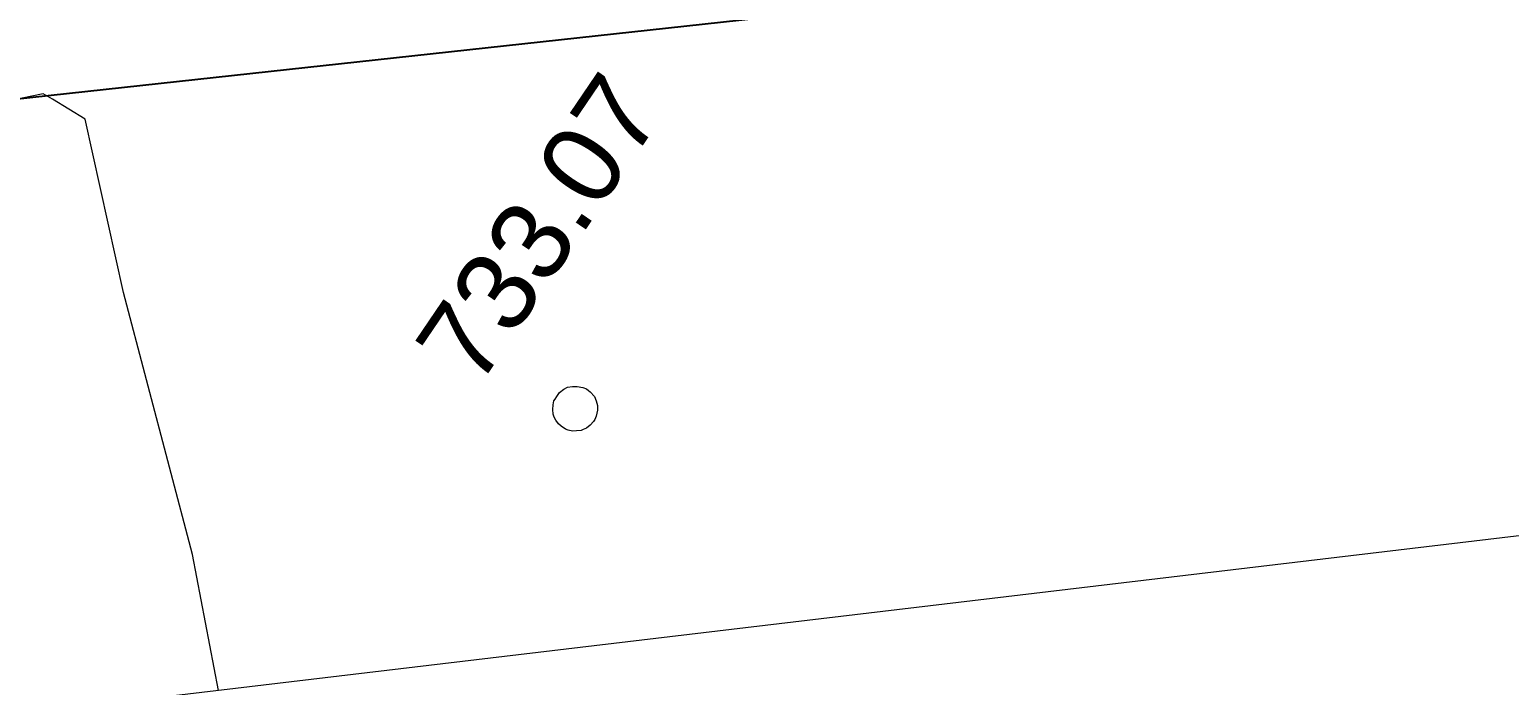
# Model space of a CAD drawing. Header units: metres. Extents: x 325024 to 7190115, y 7391967 to 10157759.
# Drawn here: x 326083.32 to 326116.24, y 7392754.92 to 7392769.5 of the extents above; entities that cross this region are included whole.
import ezdxf
from ezdxf.enums import TextEntityAlignment as Align

# ---------------------------------------------------------------- set-up
doc = ezdxf.new("R2010")
doc.units = ezdxf.units.M
doc.layers.get('0').update_dxf_attribs({"lineweight": 18})
for name, color, linetype, lineweight in [('108_SEP_FIS_CANT_CENT_ILHA', 7, 'Continuous', 18), ('604_CURVA_INTERM', 7, 'Continuous', 18), ('606_PTO_COTADO', 7, 'Continuous', 18)]:
    doc.layers.add(name, color=color, linetype=linetype, lineweight=lineweight)
doc.layers.add('Cotas', color=1, linetype='Continuous')
doc.styles.add('Style-Arial', font='arial.ttf', dxfattribs={"height": 1.75})

# ---------------------------------------------------------------- blocks, each defined once
blk = doc.blocks.new('SP09')
at = {"color": 0, "linetype": 'Continuous'}
blk.add_lwpolyline([(-0.028, -0.515), (-0.138, -0.495), (-0.238, -0.465), (-0.308, -0.425), (-0.348, -0.395), (-0.418, -0.315), (-0.468, -0.245), (-0.508, -0.155), (-0.518, -0.095), (-0.518, 0.025), (-0.508, 0.105), (-0.478, 0.195), (-0.438, 0.265), (-0.398, 0.325), (-0.318, 0.385), (-0.228, 0.435), (-0.148, 0.475), (-0.098, 0.475), (-0.028, 0.475), (0.082, 0.475), (0.192, 0.435), (0.272, 0.395), (0.352, 0.315), (0.412, 0.225), (0.462, 0.105), (0.482, 0.025), (0.482, -0.035), (0.472, -0.085), (0.442, -0.215), (0.382, -0.305), (0.312, -0.385), (0.232, -0.445), (0.102, -0.495), (0.022, -0.515)], close=True, dxfattribs=at)

msp = doc.modelspace()

# ---------------------------------------------------------------- linework, layer by layer
at = {"layer": '108_SEP_FIS_CANT_CENT_ILHA'}
msp.add_lwpolyline([(326155.994, 7392756.752), (326156.577, 7392758.099), (326156.104, 7392759.591), (326154.258, 7392760.776), (326142.569, 7392761.118), (326133.655, 7392760.285), (326070.316, 7392752.76), (326069.62, 7392752.507), (326069.062, 7392751.449), (326070.31, 7392748.668), (326072.998, 7392747.668), (326150.217, 7392756.13)], close=True, dxfattribs=at)
at = {"layer": '604_CURVA_INTERM', "elevation": 733, "flags": 128}
msp.add_lwpolyline([(326087.524, 7392754.804), (326086.946, 7392757.831), (326085.413, 7392763.655), (326084.564, 7392767.507), (326083.831, 7392767.95), (326083.629, 7392768.072), (326082.906, 7392767.921), (326081.603, 7392767.568), (326080.05, 7392767.358), (326078.63, 7392767.24), (326074.393, 7392766.725), (326071.37, 7392766.382), (326068.521, 7392766.218), (326067.179, 7392766.218), (326066.322, 7392766.21), (326062.532, 7392765.906)], dxfattribs=at)
at = {"layer": 'Cotas'}
msp.add_line((326061.28, 7392765.586), (326154.179, 7392775.715), dxfattribs=at)

# ---------------------------------------------------------------- block references
at = {"layer": '606_PTO_COTADO', "rotation": 55.83005668387076}
msp.add_blockref('SP09', (326095.459, 7392761.098, 733.075), dxfattribs=at)

# ---------------------------------------------------------------- texts
at = {"layer": '606_PTO_COTADO', "style": 'Style-Arial'}
msp.add_text('733.07', height=1.75, rotation=55.8301, dxfattribs=at).set_placement((326094.657, 7392765.08, 733.075), align=Align.MIDDLE_CENTER)

doc.saveas('drawing.dxf')
